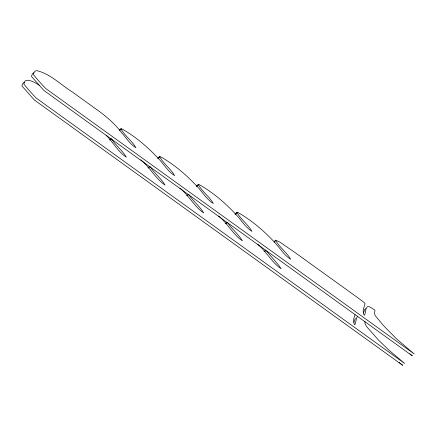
<?xml version="1.0" encoding="UTF-8"?>
<svg xmlns="http://www.w3.org/2000/svg" width="436" height="436" viewBox="0 0 436 436"><rect width="100%" height="100%" fill="white"/><g stroke="black" fill="none" stroke-linecap="round" stroke-linejoin="round"><path stroke-width="0.65" d="M364.943 321.452L364.997 323.626L366.665 326.678L378.677 340.243L388.863 350.097L404.624 363.433L36.33 98.149C31.942 93.745 27.893 88.988 23.915 84.213C24.182 75.842 35.916 83.014 39.18 85.227M353.999 322.438L354.582 320.089L355.558 318.433M363.575 312.939L364.583 309.631L365.826 308.563M355.106 314.683C353.852 317.79 352.631 321.817 354.675 324.815L355.362 323.806L356.495 318.187L357.476 316.531M109.839 139.553L110.793 138.604M119.415 130.059L121.377 128.576C134.937 136.19 147.063 146.469 157.712 157.788C163.456 163.511 167.626 171.332 174.607 175.594C170.65 168.585 163.277 163.631 159.538 156.519L160.061 156.459C173.626 164.078 185.752 174.351 196.396 185.671C202.141 191.399 206.31 199.214 213.297 203.476C209.335 196.467 201.961 191.513 198.222 184.401L198.751 184.341C212.31 191.96 224.436 202.239 235.08 213.558C240.825 219.281 244.994 227.102 251.981 231.363C248.024 224.355 240.645 219.401 236.906 212.283L237.435 212.228C250.994 219.848 263.121 230.121 273.77 241.44C279.514 247.168 283.683 254.984 290.665 259.246C286.708 252.237 279.334 247.283 275.59 240.171L279.362 241.795L294.186 251.943L359.002 298.616L364.202 302.579L365.09 303.739C364.022 307.358 361.826 311.767 364.251 315.321L364.937 314.307L366.071 308.688L367.052 307.037L367.739 306.666L369.406 306.753L374.47 309.773L375.009 310.519L374.442 313.506L375.162 315.539L383.533 325.643L396.182 338.543L414.2 353.934L45.905 88.655C41.48 84.137 37.24 79.374 33.31 74.42C33.681 72.687 34.782 70.627 36.847 70.67C50.314 73.842 60.626 84.622 72.12 91.827L94.683 108.095C104.798 115.077 114.303 123.066 121.797 132.876C126.298 137.901 130.026 144.283 135.923 147.711C131.966 140.703 124.592 135.749 120.848 128.631M109.916 140.109L111.349 138.686C115.66 145.352 122.325 150.42 126.347 157.205C117.976 151.761 113.093 142.174 106.062 135.171M119.491 130.609L120.925 129.187M148.044 167.915L149.483 166.492M157.619 158.415L159.538 156.519M148.6 167.991L150.033 166.568C154.344 173.239 161.009 178.302 165.031 185.093C155.423 178.477 149.831 167.157 140.735 159.745M158.175 158.497L159.609 157.069M186.728 195.797L188.167 194.374M196.304 186.303L198.222 184.401M187.284 195.878L188.723 194.451C193.028 201.121 199.693 206.19 203.721 212.975C194.254 206.511 188.766 195.393 179.883 188.069M196.859 186.379L198.298 184.957M225.417 223.684L226.851 222.256M234.993 214.185L236.906 212.283M225.968 223.761L227.407 222.338C231.718 229.004 238.378 234.072 242.405 240.857C232.944 234.399 227.45 223.276 218.572 215.956M235.544 214.261L236.982 212.839M264.102 251.567L265.535 250.144M274.157 241.593L275.59 240.171M264.657 251.648L266.091 250.22M274.233 242.149L275.666 240.721M33.85 72.763L32.526 73.717L31.425 76.376L43.922 90.497L412.287 355.831L409.791 353.781M24.274 82.262L22.95 83.216L21.849 85.876L34.346 99.997L402.711 365.33L399.218 362.469M257.72 244.274C266.385 251.512 271.781 262.428 281.089 268.745L279.095 265.715L266.669 251.191"/></g></svg>
